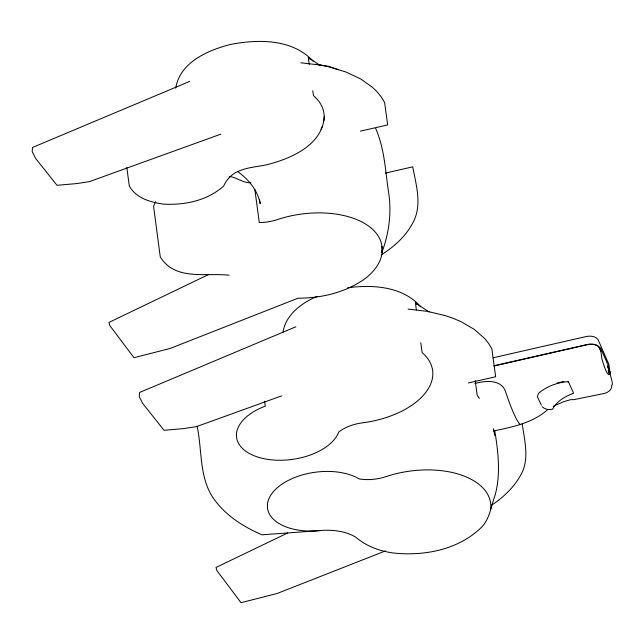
<?xml version="1.0" encoding="UTF-8"?>
<svg xmlns="http://www.w3.org/2000/svg" width="644" height="644" viewBox="0 0 644 644"><rect width="100%" height="100%" fill="white"/><g stroke="black" fill="none" stroke-linecap="round" stroke-linejoin="round"><path stroke-width="0.97" d="M568.338 381.465L568.201 382.367M324.286 116.636C322.499 145.214 290.822 158.682 266.729 164.767C258.115 166.659 249.091 167.086 240.816 170.354C233.015 172.882 226.994 178.46 223.669 186.036C207.288 200.703 184.466 205.436 163.013 204.059C150.181 202.16 136.142 198.175 129.323 186.108L126.82 167.569M175.707 88.18C179.974 62.275 207.819 50.192 230.552 44.444C258.163 39.067 292.658 38.793 313.065 61.212M282.925 332.433C285.646 314.715 301.601 302.922 317.138 296.401M541.338 405.157L537.297 396.624L538.448 393.5A4.782 2.954 -43.9 0 1 539.64 392.397C547.899 385.82 557.97 382.415 568.322 381.586L573.474 392.856L573.063 393.476M254.831 189.457L259.307 222.574A33.794 18.998 -7.7 0 0 277.419 219.58A75.654 42.528 -7.7 0 1 381.94 252.351C388.807 233.853 391.6 213.832 388.863 194.222C385.41 172.157 384.806 149.183 375.685 128.438M155.663 201.693L153.57 206.209L160.275 256.932C175.369 280.993 205.404 272.613 229.167 275.213M608.669 374.728L606.978 372.82A32.224 4.21 77.1 0 1 604.499 367.144L602.003 359.481L600.377 347.655L606.761 362M547.271 410.003C532.379 423.036 512.318 427.069 493.521 430.989M381.159 254.968C395.271 246.032 408.312 234.102 414.905 218.453C421.474 201.838 415.831 183.556 412.74 166.844L385.442 173.067M491.597 505.178C502.98 497.667 513.284 488.088 520.086 476.158C530.093 460.186 524.514 440.995 522.252 423.8M553.26 406.332L563.669 401.671L570.705 399.674L574.198 399.586L604.571 393.387C608.202 392.454 612.404 389.37 611.711 385.152C615.181 385.611 602.567 353.548 609.884 371.709A10.433 5.86 -7.7 0 1 609.409 374.373M208.559 274.537L108.941 322.443L109.834 325.59L133.96 357.694L170.121 348.468L297.955 298.22C321.662 298.172 345.941 292.44 365.398 278.433C375.122 270.826 383.904 259.371 381.924 246.322M287.554 533.047L216.006 567.453L216.899 570.592L241.025 602.695L277.186 593.47L385.426 550.926M189.755 81.369L32.522 147.46L32.2 151.662L35.637 158.44L56.994 185.287L76.668 183.596L89.468 181.616L220.803 134.161M295.894 326.766L139.587 392.462L139.265 396.664L142.71 403.442L164.059 430.297L183.741 428.598L196.533 426.618L281.573 395.891M572.782 393.629C564.547 396.511 556.569 401.655 552.528 409.214C549.002 410.011 544.768 409.415 542.127 406.726M360.358 131.159L387.648 124.936L384.613 102.493L381.433 97.212L377.424 92.189L372.61 87.447L360.721 78.979L346.126 72.064L329.261 66.904L320.124 65.036L300.804 62.782M493.087 357.782L586.966 336.377C590.838 335.798 595.764 336.168 598.115 339.734L608.862 364.319L609.884 371.709M494.029 365.744L587.988 344.323A10.433 5.86 -7.7 0 1 599.178 347.108M494.061 365.993L588.02 344.572M468.349 382.971L495.639 376.748L491.863 348.823L488.683 343.542L484.674 338.511L474.274 329.366L460.983 321.638L453.376 318.394L445.197 315.584L427.375 311.366L408.055 309.112M474.837 383.526C484.586 380.789 499.454 379.099 504.912 389.87C506.442 394.635 508.221 399.312 509.911 404.013A94.443 12.357 77.2 0 0 516.544 419.204L519.853 424.662L519.853 424.05M557.092 382.987L563.782 381.465M347.519 287.804C372.626 284.382 403.096 286.347 420.765 306.882M250.91 182.751C243.07 183.218 236.783 177.221 229.2 176.48M315.52 64.231L328.545 66.364L338.309 69.681M309.225 64.44L308.307 57.622L320.471 65.583M416.362 309.933L415.42 302.978L429.21 312.002M237.475 171.433C248.407 179.104 257.648 190.238 260.184 203.633L259.653 199.737M479.361 398.443L477.188 395.239L475.208 380.548M599.137 347.124L600.707 350.706M600.739 350.956L599.17 347.366A10.433 5.86 -7.7 0 0 588.028 344.596M606.946 362.483L607.228 363.506M493.336 428.663L494.866 435.698M607.743 364.182L608.081 366.645M608.234 370.574L608.596 373.262M494.737 430.385C498.118 451.653 500.871 473.582 495.236 494.729C491.155 505.411 490.181 517.534 482.356 526.406C459.309 549.839 423.816 556.545 392.148 552.866C379.252 550.821 366.645 546.297 356.567 537.796C354.071 536.106 351.358 534.778 348.541 533.699C340.563 530.809 331.982 529.956 323.538 530.318L262.028 534.826C242.828 526.591 224.418 514.733 212.609 497.12C199.077 476.093 202.2 449.673 197.096 426.175M490.366 507.392L490.631 509.372A75.654 42.528 -7.7 0 0 386.11 476.6A33.794 18.998 -7.7 0 1 359.151 478.935A52.035 29.246 -7.7 0 0 272.251 493.063A52.035 29.246 -7.7 0 0 319.633 530.608M420.79 342.705L422.134 352.63A75.654 42.528 -7.7 0 1 362.604 422.81A33.794 18.998 -7.7 0 0 338.68 432.084A52.035 29.246 -7.7 0 1 256.296 456.556A52.035 29.246 -7.7 0 1 265.256 406.163L264.579 401.196M381.675 250.403L381.94 252.351M312.783 90.74L313.443 95.61A75.654 42.528 -7.7 0 1 323.787 120.895M308.307 57.622A75.654 42.528 -7.7 0 1 309.724 58.894M322.233 126.433A75.654 42.528 -7.7 0 1 321.002 129.186M609.957 371.95A10.433 5.86 -7.7 0 1 609.441 374.623M415.42 302.978A75.654 42.528 -7.7 0 1 416.837 304.25"/></g></svg>
